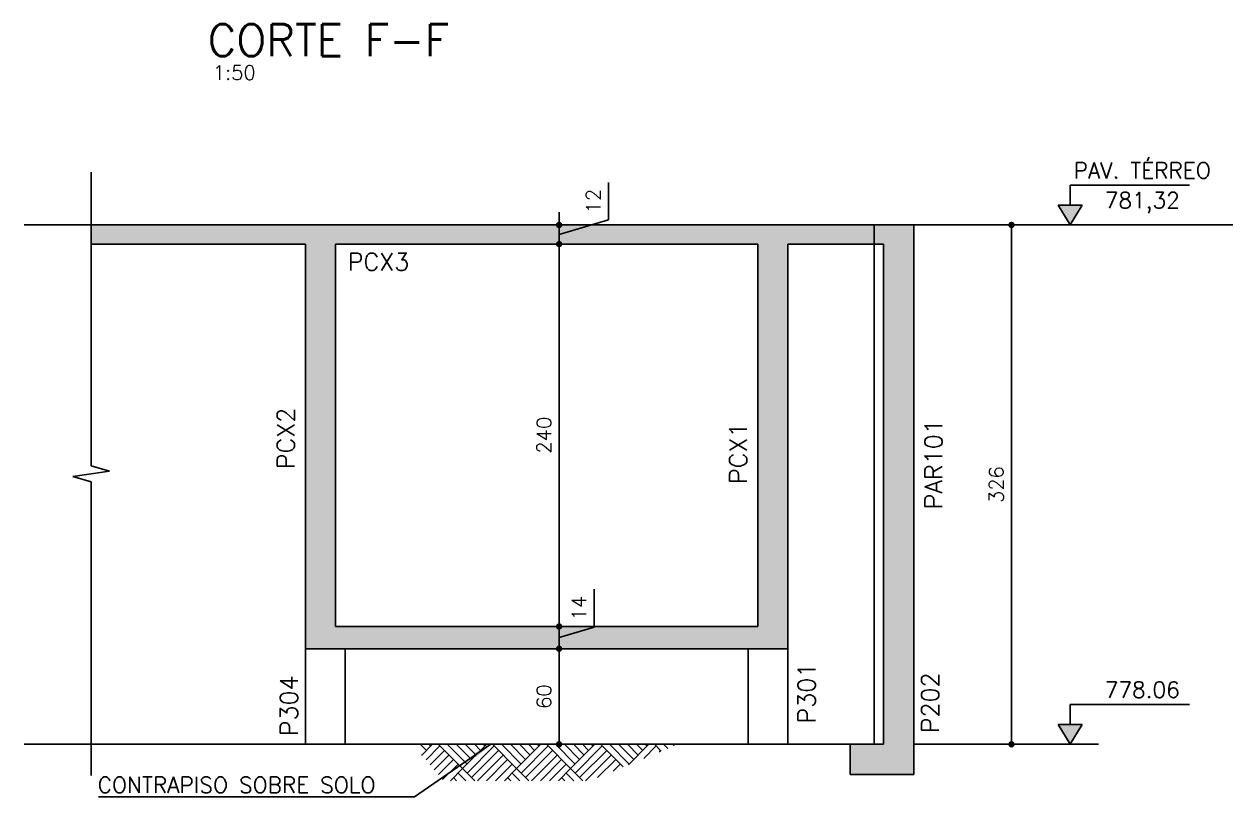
# Model space of a CAD drawing. Extents: x -856 to 20282, y 14720 to 28231.
# Drawn here: x 11936 to 12694, y 21493 to 21978 of the extents above; entities that cross this region are included whole.
import ezdxf
from ezdxf.enums import TextEntityAlignment as Align

# ---------------------------------------------------------------- set-up
doc = ezdxf.new("R2010")
doc.units = 0
doc.layers.get('0').update_dxf_attribs({"linetype": 'CONTINUOUS'})
doc.layers.get('Defpoints').update_dxf_attribs({"linetype": 'CONTINUOUS'})
for name, color, linetype in [('COTA', 1, 'CONTINUOUS'), ('H2', 252, 'CONTINUOUS'), ('H6', 1, 'CONTINUOUS'), ('LINHA_FINA', 1, 'CONTINUOUS'), ('P-D', 2, 'CONTINUOUS'), ('PENA_1', 1, 'CONTINUOUS'), ('PENA_2', 2, 'CONTINUOUS'), ('PENA_3', 3, 'CONTINUOUS'), ('T1', 2, 'CONTINUOUS'), ('T3', 4, 'CONTINUOUS'), ('TEXTO', 3, 'CONTINUOUS')]:
    doc.layers.add(name, color=color, linetype=linetype)
doc.styles.add('COTA', font='romans.shx')
doc.styles.get("Standard").update_dxf_attribs({"font": 'ROMANS.SHX'})
doc.styles.add('TEXTO', font='romans.shx', dxfattribs={"height": 10})
doc.styles.add('Texto1', font='romans.shx', dxfattribs={"height": 9})
doc.styles.add('Texto3', font='romans.shx', dxfattribs={"height": 20})
doc.dimstyles.new('forma', dxfattribs={"dimscale": 5, "dimtxt": 1.8, "dimasz": 0.8, "dimexe": 2, "dimexo": 1, "dimgap": 1, "dimtad": 1, "dimdec": 1, "dimzin": 9, "dimdsep": 46, "dimtxsty": 'COTA', "dimblk1": 'DOT', "dimblk2": 'DOT', "dimsah": 1, "dimcen": 0, "dimdle": 1, "dimclrd": 256, "dimclre": 256, "dimclrt": 2, "dimadec": 0, "dimazin": 0, "dimtfac": 1, "dimtdec": 0, "dimtmove": 0, "dimatfit": 3, "dimfxl": 1, "dimtolj": 1, "dimtzin": 0, "dimarcsym": 0})

# ---------------------------------------------------------------- blocks, each defined once
blk = doc.blocks.new('elevação_d')
at = {"layer": 'LINHA_FINA', "linetype": 'Continuous'}
blk.add_hatch(color=256, dxfattribs=at).paths.add_polyline_path([(0, 0), (1.5, 2.5), (-1.5, 2.5)])
at = {"layer": 'LINHA_FINA'}
for p, q in [((0, 5), (0, 2.5)), ((0, 5), (15, 5)), ((0, 0), (-1.5, 2.5)), ((-1.5, 2.5), (1.5, 2.5)), ((1.5, 2.5), (0, 0))]:
    blk.add_line(p, q, dxfattribs=at)
at = {"layer": 'TEXTO', "linetype": 'Continuous', "style": 'TEXTO'}
for p in [(9.07, 5.25), (9.07, 1.5)]:
    blk.add_attdef('XXXX.XX', text='', height=2, dxfattribs=at).set_placement(p, align=Align.BOTTOM_CENTER)
blk = doc.blocks.new('_Dot')
at = {"color": 0, "linetype": 'ByBlock', "lineweight": -2}
blk.add_line((-0.5, 0), (-1, 0), dxfattribs=at)
at = {"color": 0, "linetype": 'ByBlock', "const_width": 0.5}
blk.add_lwpolyline([(-0.25, 0, 1), (0.25, 0, 1)], format="xyb", close=True, dxfattribs=at)
blk = doc.blocks.new('*D489')
at = {"layer": 'COTA', "lineweight": -2, "transparency": 16777216}
for p, q in [((12267.3, 21586.15), (12261.36, 21586.15)), ((12271.36, 21530.15), (12271.36, 21582.15)), ((12267.3, 21526.15), (12261.36, 21526.15))]:
    blk.add_line(p, q, dxfattribs=at)
at = {"layer": 'Defpoints', "color": 0, "transparency": 16777216}
for p in [(12271.36, 21586.15), (12272.3, 21586.15), (12272.3, 21526.15)]:
    blk.add_point(p, dxfattribs=at)
at = {"layer": 'COTA', "lineweight": -2, "transparency": 16777216, "xscale": 4, "yscale": 4, "zscale": 4}
for p, rotation in [((12271.36, 21586.15), 90), ((12271.36, 21526.15), 270)]:
    blk.add_blockref('_Dot', p, dxfattribs=dict(at, rotation=rotation))
at = {"layer": 'COTA', "color": 2, "transparency": 16777216, "insert": (12261.86, 21556.15), "char_height": 9, "attachment_point": 5, "rotation": 90, "style": 'COTA'}
blk.add_mtext('\\A1;60 ', dxfattribs=at)
blk = doc.blocks.new('*D490')
at = {"layer": 'COTA', "lineweight": -2, "transparency": 16777216}
for p, q in [((12293.36, 21599.75), (12293.36, 21623.47)), ((12271.36, 21604.15), (12271.36, 21608.15)), ((12271.36, 21586.15), (12271.36, 21600.15)), ((12271.36, 21586.15), (12271.36, 21600.15)), ((12271.36, 21593.15), (12293.36, 21599.75)), ((12276.36, 21600.15), (12281.36, 21600.15)), ((12267.3, 21586.15), (12261.36, 21586.15)), ((12271.36, 21582.15), (12271.36, 21578.15))]:
    blk.add_line(p, q, dxfattribs=at)
at = {"layer": 'Defpoints', "color": 0, "transparency": 16777216}
for p in [(12271.36, 21600.15), (12271.36, 21600.15), (12272.3, 21586.15)]:
    blk.add_point(p, dxfattribs=at)
at = {"layer": 'COTA', "lineweight": -2, "transparency": 16777216, "xscale": 4, "yscale": 4, "zscale": 4}
for p, rotation in [((12271.36, 21600.15), 270), ((12271.36, 21586.15), 90)]:
    blk.add_blockref('_Dot', p, dxfattribs=dict(at, rotation=rotation))
at = {"layer": 'COTA', "color": 2, "transparency": 16777216, "insert": (12283.86, 21611.61), "char_height": 9, "attachment_point": 5, "rotation": 90, "style": 'COTA'}
blk.add_mtext('\\A1;14 ', dxfattribs=at)
blk = doc.blocks.new('*D491')
at = {"layer": 'COTA', "lineweight": -2, "transparency": 16777216}
for p, q in [((12276.36, 21840.15), (12281.36, 21840.15)), ((12271.36, 21604.15), (12271.36, 21836.15)), ((12276.36, 21600.15), (12281.36, 21600.15))]:
    blk.add_line(p, q, dxfattribs=at)
at = {"layer": 'Defpoints', "color": 0, "transparency": 16777216}
for p in [(12271.36, 21840.15), (12271.36, 21840.15), (12271.36, 21600.15)]:
    blk.add_point(p, dxfattribs=at)
at = {"layer": 'COTA', "lineweight": -2, "transparency": 16777216, "xscale": 4, "yscale": 4, "zscale": 4}
for p, rotation in [((12271.36, 21840.15), 90), ((12271.36, 21600.15), 270)]:
    blk.add_blockref('_Dot', p, dxfattribs=dict(at, rotation=rotation))
at = {"layer": 'COTA', "color": 2, "transparency": 16777216, "insert": (12261.86, 21720.15), "char_height": 9, "attachment_point": 5, "rotation": 90, "style": 'COTA'}
blk.add_mtext('\\A1;240 ', dxfattribs=at)
blk = doc.blocks.new('*D492')
at = {"layer": 'COTA', "lineweight": -2, "transparency": 16777216}
for p, q in [((12302.36, 21855.45), (12302.36, 21878.74)), ((12271.36, 21856.15), (12271.36, 21860.15)), ((12271.36, 21846.15), (12302.36, 21855.45)), ((12271.36, 21840.15), (12271.36, 21852.15)), ((12271.36, 21840.15), (12271.36, 21852.15)), ((12276.36, 21852.15), (12281.36, 21852.15)), ((12276.36, 21840.15), (12281.36, 21840.15)), ((12271.36, 21836.15), (12271.36, 21832.15))]:
    blk.add_line(p, q, dxfattribs=at)
at = {"layer": 'Defpoints', "color": 0, "transparency": 16777216}
for p in [(12271.36, 21852.15), (12271.36, 21852.15), (12271.36, 21840.15)]:
    blk.add_point(p, dxfattribs=at)
at = {"layer": 'COTA', "lineweight": -2, "transparency": 16777216, "xscale": 4, "yscale": 4, "zscale": 4}
for p, rotation in [((12271.36, 21852.15), 270), ((12271.36, 21840.15), 90)]:
    blk.add_blockref('_Dot', p, dxfattribs=dict(at, rotation=rotation))
at = {"layer": 'COTA', "color": 2, "transparency": 16777216, "insert": (12292.86, 21867.1), "char_height": 9, "attachment_point": 5, "rotation": 90, "style": 'COTA'}
blk.add_mtext('\\A1;12 ', dxfattribs=at)
blk = doc.blocks.new('*D493')
at = {"layer": 'COTA', "lineweight": -2, "transparency": 16777216}
for p, q in [((12499.05, 21852.15), (12565.36, 21852.15)), ((12555.36, 21848.15), (12555.36, 21530.15)), ((12499.05, 21526.15), (12565.36, 21526.15))]:
    blk.add_line(p, q, dxfattribs=at)
at = {"layer": 'Defpoints', "color": 0, "transparency": 16777216}
for p in [(12494.05, 21852.15), (12494.05, 21526.15), (12555.36, 21526.15)]:
    blk.add_point(p, dxfattribs=at)
at = {"layer": 'COTA', "lineweight": -2, "transparency": 16777216, "xscale": 4, "yscale": 4, "zscale": 4}
for p, rotation in [((12555.36, 21852.15), 90), ((12555.36, 21526.15), 270)]:
    blk.add_blockref('_Dot', p, dxfattribs=dict(at, rotation=rotation))
at = {"layer": 'COTA', "color": 2, "transparency": 16777216, "insert": (12545.86, 21689.15), "char_height": 9, "attachment_point": 5, "rotation": 90, "style": 'COTA'}
blk.add_mtext('\\A1;326 ', dxfattribs=at)
blk = doc.blocks.new('ss')
at = {"layer": 'LINHA_FINA'}
blk.add_solid([(0, 0), (-2.5, -0.29), (-2.5, 0.3)], dxfattribs=at)
blk = doc.blocks.new('interrup')
at = {"layer": 'LINHA_FINA'}
for p, q in [((-1, 0), (-0.33, 2.31)), ((0.33, -2.31), (-0.33, 2.31)), ((1, 0), (0.33, -2.31))]:
    blk.add_line(p, q, dxfattribs=at)

msp = doc.modelspace()

# ---------------------------------------------------------------- hatches: boundary and pattern name
at = {"layer": 'H2'}
h = msp.add_hatch(color=256, dxfattribs=at)
h.paths.add_polyline_path([(12415.05, 21840.15), (12475.05, 21840.15), (12475.05, 21852.15), (11977.62, 21852.15), (11977.62, 21840.15), (12112.05, 21840.15), (12112.05, 21586.15), (12415.05, 21586.15)])
h.paths.add_polyline_path([(12396.05, 21600.15), (12131.05, 21600.15), (12131.05, 21840.15), (12396.05, 21840.15)], flags=16)
msp.add_hatch(color=256, dxfattribs=at).paths.add_polyline_path([(12494.05, 21852.15), (12494.05, 21507.15), (12454.05, 21507.15), (12454.05, 21526.15), (12475.05, 21526.15), (12475.05, 21852.15)])
at = {"layer": 'H6'}
h = msp.add_hatch(dxfattribs=at)
h.set_pattern_fill('AR-PARQ1', color=256, scale=2, angle=-45, style=0)
h.set_pattern_definition([(45, (-24547.546, 20696.343), (6e-15, 33.941125), [24, -24]), (45, (-24544.718, 20693.515), (6e-15, 33.941125), [24, -24]), (45, (-24541.89, 20690.686), (6e-15, 33.941125), [24, -24]), (45, (-24539.06, 20687.858), (6e-15, 33.941125), [24, -24]), (45, (-24536.233, 20685.03), (6e-15, 33.941125), [24, -24]), (45, (-24533.404, 20682.2), (6e-15, 33.941125), [24, -24]), (45, (-24530.576, 20679.372), (6e-15, 33.941125), [24, -24]), (315, (-24530.576, 20713.314), (-6e-15, -33.941125), [24, -24]), (315, (-24527.747, 20716.142), (-6e-15, -33.941125), [24, -24]), (315, (-24524.92, 20718.97), (-6e-15, -33.941125), [24, -24]), (315, (-24522.09, 20721.8), (-6e-15, -33.941125), [24, -24]), (315, (-24519.262, 20724.627), (-6e-15, -33.941125), [24, -24]), (315, (-24516.434, 20727.456), (-6e-15, -33.941125), [24, -24]), (315, (-24513.605, 20730.284), (-6e-15, -33.941125), [24, -24])])
h.paths.add_polyline_path([(12345.75, 21526.15), (12290.87, 21503.31), (12198.87, 21503.31), (12179.53, 21526.15)])

# ---------------------------------------------------------------- linework, layer by layer
at = {"layer": 'LINHA_FINA'}
for p, q in [((11977.62, 21885.23), (11977.62, 21700.93)), ((11977.62, 21690.93), (11977.62, 21506.64)), ((12180.62, 21493.19), (12228.57, 21526.15)), ((11982.22, 21493.19), (12180.62, 21493.19))]:
    msp.add_line(p, q, dxfattribs=at)
at = {"layer": 'PENA_1'}
for p, q in [((12694.31, 21852.15), (11935.53, 21852.15)), ((12112.05, 21586.15), (12112.05, 21526.15)), ((12137.05, 21526.15), (12137.05, 21586.15)), ((12390.05, 21526.15), (12390.05, 21586.15)), ((12415.05, 21586.15), (12415.05, 21526.15)), ((12454.05, 21526.15), (11935.53, 21526.15)), ((12494.05, 21526.15), (12609.91, 21526.15))]:
    msp.add_line(p, q, dxfattribs=at)
at = {"layer": 'PENA_2'}
msp.add_line((12469.05, 21526.15), (12469.05, 21852.15), dxfattribs=at)
at = {"layer": 'PENA_3'}
for p, q in [((11977.62, 21852.15), (12475.05, 21852.15)), ((12475.05, 21852.15), (12494.05, 21852.15)), ((12494.05, 21852.15), (12494.05, 21507.15)), ((11977.62, 21840.15), (12112.05, 21840.15)), ((12112.05, 21586.15), (12112.05, 21840.15)), ((12131.05, 21600.15), (12131.05, 21840.15)), ((12131.05, 21840.15), (12396.05, 21840.15)), ((12396.05, 21840.15), (12396.05, 21600.15)), ((12415.05, 21840.15), (12415.05, 21586.15)), ((12415.05, 21840.15), (12475.05, 21840.15)), ((12475.05, 21526.15), (12475.05, 21840.15)), ((12396.05, 21600.15), (12131.05, 21600.15)), ((12415.05, 21586.15), (12112.05, 21586.15)), ((12454.05, 21507.15), (12454.05, 21526.15)), ((12454.05, 21526.15), (12475.05, 21526.15)), ((12494.05, 21507.15), (12454.05, 21507.15))]:
    msp.add_line(p, q, dxfattribs=at)

# ---------------------------------------------------------------- block references
at = {"layer": 'LINHA_FINA', "xscale": 5, "yscale": 5, "zscale": 5, "rotation": 270}
msp.add_blockref('interrup', (11977.62, 21695.93), dxfattribs=at)
at = {"layer": 'PENA_3'}
ref = msp.add_blockref('elevação_d', (12592.13, 21852.15), dxfattribs=dict(at, xscale=5, yscale=5, zscale=5))
ref.add_attrib('XXXX.XX', 'PAV. TÉRREO', dxfattribs={"layer": 'TEXTO', "linetype": 'Continuous', "height": 10, "style": 'TEXTO'}).set_placement((12637.48, 21878.4), align=Align.BOTTOM_CENTER)
ref.add_attrib('XXXX.XX', '781,32', dxfattribs={"layer": 'TEXTO', "linetype": 'Continuous', "height": 10, "style": 'TEXTO'}).set_placement((12637.48, 21859.65), align=Align.BOTTOM_CENTER)
ref = msp.add_blockref('elevação_d', (12592.13, 21526.15), dxfattribs=dict(at, xscale=5, yscale=5, zscale=5))
ref.add_attrib('XXXX.XX', '778.06', dxfattribs={"layer": 'TEXTO', "linetype": 'Continuous', "height": 10, "style": 'TEXTO'}).set_placement((12637.48, 21552.4), align=Align.BOTTOM_CENTER)
at = {"layer": 'TEXTO', "xscale": 4.999999999999999, "yscale": 4.999999999999999, "zscale": 4.999999999999999, "rotation": 34.60821574949901}
msp.add_blockref('ss', (12228.57, 21526.15), dxfattribs=at)

# ---------------------------------------------------------------- texts
at = {"layer": 'P-D', "linetype": 'Continuous'}
msp.add_text('PCX3', height=11, dxfattribs=at).set_placement((12138.65, 21823.49))
for s, p in [('PCX2', (12105.33, 21698.81)), ('PCX1', (12389.27, 21689.49)), ('PAR101', (12511.92, 21673.64)), ('P301', (12432.28, 21539.2)), ('P304', (12107.28, 21531.2)), ('P202', (12509.78, 21533.08))]:
    msp.add_text(s, height=11, rotation=90, dxfattribs=at).set_placement(p)
at = {"layer": 'T1', "style": 'Texto1'}
msp.add_text('1:50', height=9, dxfattribs=at).set_placement((12053.91, 21943.28))
at = {"layer": 'T3', "style": 'Texto3'}
msp.add_text('CORTE F-F', height=20, dxfattribs=at).set_placement((12050.68, 21958.19))
at = {"layer": 'TEXTO', "style": 'TEXTO'}
msp.add_text('CONTRAPISO SOBRE SOLO', height=10, dxfattribs=at).set_placement((11981.67, 21495.64))

# ---------------------------------------------------------------- dimensions: what is measured, and where the dimension line sits
at = {"layer": 'COTA'}
for base, p1, p2, override, picture, middle in [((12271.36, 21852.15), (12271.36, 21840.15), (12271.36, 21852.15), {"dimpost": ' ', "dimtmove": 1}, '*D492', (12292.86, 21860.45)), ((12555.36, 21526.15), (12494.05, 21852.15), (12494.05, 21526.15), {"dimpost": ' '}, '*D493', (12545.86, 21689.15)), ((12271.36, 21840.15), (12271.36, 21600.15), (12271.36, 21840.15), {"dimpost": ' ', "dimtmove": 1}, '*D491', (12261.86, 21720.15)), ((12271.36, 21600.15), (12272.3, 21586.15), (12271.36, 21600.15), {"dimpost": ' ', "dimtmove": 1}, '*D490', (12283.86, 21604.75)), ((12271.36, 21586.15), (12272.3, 21526.15), (12272.3, 21586.15), {"dimpost": ' '}, '*D489', (12261.86, 21556.15))]:
    dim = msp.add_linear_dim(base=base, p1=p1, p2=p2, angle=90, dimstyle='forma', override=override, dxfattribs=at)
    dim.commit()
    dim.dimension.update_dxf_attribs({"geometry": picture, "text_midpoint": middle})

doc.saveas('drawing.dxf')
